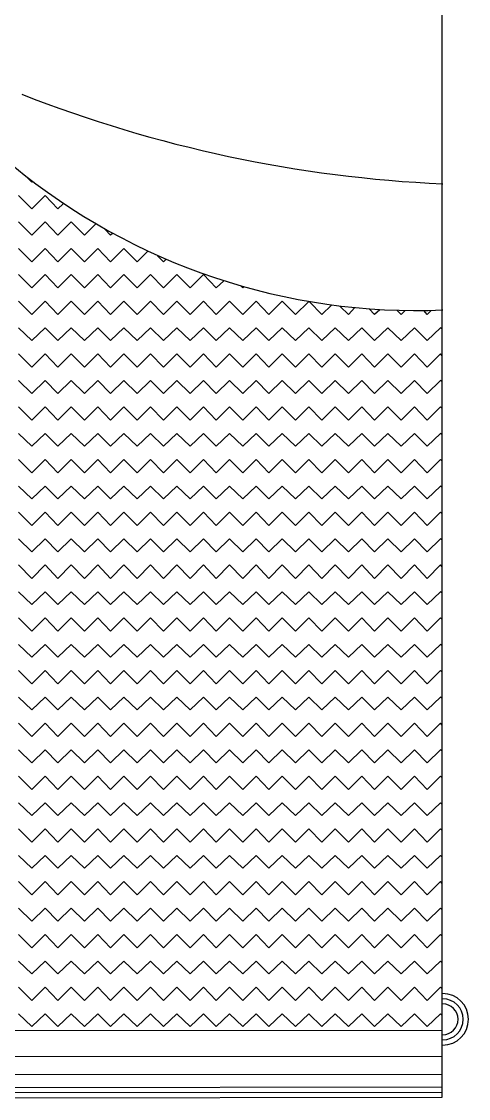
# Model space of a CAD drawing. Header units: millimetres. Extents: x 43 to 258, y 87 to 343.
# Drawn here: x 225.74 to 233.9, y 280.42 to 300.07 of the extents above; entities that cross this region are included whole.
import ezdxf

# ---------------------------------------------------------------- set-up
doc = ezdxf.new("R2010")
doc.units = ezdxf.units.MM
doc.header["$MEASUREMENT"] = 0
doc.layers.get('0').update_dxf_attribs({"linetype": 'CONTINUOUS'})

msp = doc.modelspace()

# ---------------------------------------------------------------- linework, layer by layer
at = {"color": 0, "linetype": 'Continuous', "lineweight": 25, "true_color": 0x000028}
msp.add_line((233.422, 297.116), (233.422, 304.631), dxfattribs=at)
at = {"color": 0, "linetype": 'Continuous', "lineweight": 25, "true_color": 0x000008}
for p, q in [((225.929, 297.138), (225.813, 297.254)), ((225.94, 297.148), (225.929, 297.138)), ((225.929, 296.651), (225.686, 296.894)), ((226.173, 296.894), (225.929, 296.651)), ((226.406, 296.651), (226.173, 296.894)), ((226.501, 296.746), (226.406, 296.651)), ((225.929, 296.175), (225.686, 296.418)), ((226.173, 296.418), (225.929, 296.175)), ((226.406, 296.175), (226.173, 296.418)), ((226.649, 296.418), (226.406, 296.175)), ((226.893, 296.175), (226.649, 296.418)), ((227.094, 296.376), (226.893, 296.175)), ((227.369, 296.175), (227.263, 296.28)), ((227.401, 296.206), (227.369, 296.175)), ((225.929, 295.688), (225.686, 295.931)), ((226.173, 295.931), (225.929, 295.688)), ((226.406, 295.688), (226.173, 295.931)), ((226.649, 295.931), (226.406, 295.688)), ((226.893, 295.688), (226.649, 295.931)), ((227.136, 295.931), (226.893, 295.688)), ((227.369, 295.688), (227.136, 295.931)), ((227.612, 295.931), (227.369, 295.688)), ((227.856, 295.688), (227.612, 295.931)), ((228.046, 295.878), (227.856, 295.688)), ((228.332, 295.688), (228.226, 295.794)), ((228.374, 295.73), (228.332, 295.688)), ((225.929, 295.211), (225.686, 295.455)), ((226.173, 295.455), (225.929, 295.211)), ((226.406, 295.211), (226.173, 295.455)), ((226.649, 295.455), (226.406, 295.211)), ((226.893, 295.211), (226.649, 295.455)), ((227.136, 295.455), (226.893, 295.211)), ((227.369, 295.211), (227.136, 295.455)), ((227.612, 295.455), (227.369, 295.211)), ((227.856, 295.211), (227.612, 295.455)), ((228.099, 295.455), (227.856, 295.211)), ((228.332, 295.211), (228.099, 295.455)), ((228.575, 295.455), (228.332, 295.211)), ((228.819, 295.211), (228.575, 295.455)), ((229.062, 295.455), (228.819, 295.211)), ((229.295, 295.211), (229.062, 295.455)), ((229.433, 295.338), (229.295, 295.211)), ((229.782, 295.211), (229.75, 295.243)), ((229.803, 295.233), (229.782, 295.211)), ((225.929, 294.725), (225.686, 294.968)), ((226.173, 294.968), (225.929, 294.725)), ((226.406, 294.725), (226.173, 294.968)), ((226.649, 294.968), (226.406, 294.725)), ((226.893, 294.725), (226.649, 294.968)), ((227.136, 294.968), (226.893, 294.725)), ((227.369, 294.725), (227.136, 294.968)), ((227.612, 294.968), (227.369, 294.725)), ((227.856, 294.725), (227.612, 294.968)), ((228.099, 294.968), (227.856, 294.725)), ((228.332, 294.725), (228.099, 294.968)), ((228.575, 294.968), (228.332, 294.725)), ((228.819, 294.725), (228.575, 294.968)), ((229.062, 294.968), (228.819, 294.725)), ((229.295, 294.725), (229.062, 294.968)), ((229.538, 294.968), (229.295, 294.725)), ((229.782, 294.725), (229.538, 294.968)), ((230.025, 294.968), (229.782, 294.725)), ((230.258, 294.725), (230.025, 294.968)), ((230.501, 294.968), (230.258, 294.725)), ((230.745, 294.725), (230.501, 294.968)), ((230.978, 294.957), (230.745, 294.725)), ((231.221, 294.725), (230.999, 294.957)), ((231.401, 294.894), (231.221, 294.725)), ((231.708, 294.725), (231.56, 294.873)), ((231.824, 294.852), (231.708, 294.725)), ((232.184, 294.725), (232.089, 294.83)), ((232.279, 294.809), (232.184, 294.725)), ((232.671, 294.725), (232.597, 294.799)), ((232.745, 294.799), (232.671, 294.725)), ((233.147, 294.725), (233.084, 294.799)), ((233.221, 294.799), (233.147, 294.725)), ((225.929, 294.248), (225.686, 294.481)), ((226.173, 294.481), (225.929, 294.248)), ((226.406, 294.248), (226.173, 294.481)), ((226.649, 294.481), (226.406, 294.248)), ((226.893, 294.248), (226.649, 294.481)), ((227.136, 294.481), (226.893, 294.248)), ((227.369, 294.248), (227.136, 294.481)), ((227.612, 294.481), (227.369, 294.248)), ((227.856, 294.248), (227.612, 294.481)), ((228.099, 294.481), (227.856, 294.248)), ((228.332, 294.248), (228.099, 294.481)), ((228.575, 294.481), (228.332, 294.248)), ((228.819, 294.248), (228.575, 294.481)), ((229.062, 294.481), (228.819, 294.248)), ((229.295, 294.248), (229.062, 294.481)), ((229.538, 294.481), (229.295, 294.248)), ((229.782, 294.248), (229.538, 294.481)), ((230.025, 294.481), (229.782, 294.248)), ((230.258, 294.248), (230.025, 294.481)), ((230.501, 294.481), (230.258, 294.248)), ((230.745, 294.248), (230.501, 294.481)), ((230.988, 294.481), (230.745, 294.248)), ((231.221, 294.248), (230.988, 294.481)), ((231.465, 294.481), (231.221, 294.248)), ((231.708, 294.248), (231.465, 294.481)), ((231.951, 294.481), (231.708, 294.248)), ((232.184, 294.248), (231.951, 294.481)), ((232.428, 294.481), (232.184, 294.248)), ((232.671, 294.248), (232.428, 294.481)), ((232.914, 294.481), (232.671, 294.248)), ((233.147, 294.248), (232.914, 294.481)), ((233.391, 294.481), (233.147, 294.248)), ((233.422, 294.46), (233.391, 294.481)), ((225.929, 293.762), (225.686, 294.005)), ((226.173, 294.005), (225.929, 293.762)), ((226.406, 293.762), (226.173, 294.005)), ((226.649, 294.005), (226.406, 293.762)), ((226.893, 293.762), (226.649, 294.005)), ((227.136, 294.005), (226.893, 293.762)), ((227.369, 293.762), (227.136, 294.005)), ((227.612, 294.005), (227.369, 293.762)), ((227.856, 293.762), (227.612, 294.005)), ((228.099, 294.005), (227.856, 293.762)), ((228.332, 293.762), (228.099, 294.005)), ((228.575, 294.005), (228.332, 293.762)), ((228.819, 293.762), (228.575, 294.005)), ((229.062, 294.005), (228.819, 293.762)), ((229.295, 293.762), (229.062, 294.005)), ((229.538, 294.005), (229.295, 293.762)), ((229.782, 293.762), (229.538, 294.005)), ((230.025, 294.005), (229.782, 293.762)), ((230.258, 293.762), (230.025, 294.005)), ((230.501, 294.005), (230.258, 293.762)), ((230.745, 293.762), (230.501, 294.005)), ((230.988, 294.005), (230.745, 293.762)), ((231.221, 293.762), (230.988, 294.005)), ((231.465, 294.005), (231.221, 293.762)), ((231.708, 293.762), (231.465, 294.005)), ((231.951, 294.005), (231.708, 293.762)), ((232.184, 293.762), (231.951, 294.005)), ((232.428, 294.005), (232.184, 293.762)), ((232.671, 293.762), (232.428, 294.005)), ((232.914, 294.005), (232.671, 293.762)), ((233.147, 293.762), (232.914, 294.005)), ((233.391, 294.005), (233.147, 293.762)), ((233.422, 293.973), (233.391, 294.005)), ((225.929, 293.285), (225.686, 293.518)), ((226.173, 293.518), (225.929, 293.285)), ((226.406, 293.285), (226.173, 293.518)), ((226.649, 293.518), (226.406, 293.285)), ((226.893, 293.285), (226.649, 293.518)), ((227.136, 293.518), (226.893, 293.285)), ((227.369, 293.285), (227.136, 293.518)), ((227.612, 293.518), (227.369, 293.285)), ((227.856, 293.285), (227.612, 293.518)), ((228.099, 293.518), (227.856, 293.285)), ((228.332, 293.285), (228.099, 293.518)), ((228.575, 293.518), (228.332, 293.285)), ((228.819, 293.285), (228.575, 293.518)), ((229.062, 293.518), (228.819, 293.285)), ((229.295, 293.285), (229.062, 293.518)), ((229.538, 293.518), (229.295, 293.285)), ((229.782, 293.285), (229.538, 293.518)), ((230.025, 293.518), (229.782, 293.285)), ((230.258, 293.285), (230.025, 293.518)), ((230.501, 293.518), (230.258, 293.285)), ((230.745, 293.285), (230.501, 293.518)), ((230.988, 293.518), (230.745, 293.285)), ((231.221, 293.285), (230.988, 293.518)), ((231.465, 293.518), (231.221, 293.285)), ((231.708, 293.285), (231.465, 293.518)), ((231.951, 293.518), (231.708, 293.285)), ((232.184, 293.285), (231.951, 293.518)), ((232.428, 293.518), (232.184, 293.285)), ((232.671, 293.285), (232.428, 293.518)), ((232.914, 293.518), (232.671, 293.285)), ((233.147, 293.285), (232.914, 293.518)), ((233.391, 293.518), (233.147, 293.285)), ((233.422, 293.497), (233.391, 293.518)), ((225.929, 292.798), (225.686, 293.042)), ((226.173, 293.042), (225.929, 292.798)), ((226.406, 292.798), (226.173, 293.042)), ((226.649, 293.042), (226.406, 292.798)), ((226.893, 292.798), (226.649, 293.042)), ((227.136, 293.042), (226.893, 292.798)), ((227.369, 292.798), (227.136, 293.042)), ((227.612, 293.042), (227.369, 292.798)), ((227.856, 292.798), (227.612, 293.042)), ((228.099, 293.042), (227.856, 292.798)), ((228.332, 292.798), (228.099, 293.042)), ((228.575, 293.042), (228.332, 292.798)), ((228.819, 292.798), (228.575, 293.042)), ((229.062, 293.042), (228.819, 292.798)), ((229.295, 292.798), (229.062, 293.042)), ((229.538, 293.042), (229.295, 292.798)), ((229.782, 292.798), (229.538, 293.042)), ((230.025, 293.042), (229.782, 292.798)), ((230.258, 292.798), (230.025, 293.042)), ((230.501, 293.042), (230.258, 292.798)), ((230.745, 292.798), (230.501, 293.042)), ((230.988, 293.042), (230.745, 292.798)), ((231.221, 292.798), (230.988, 293.042)), ((231.465, 293.042), (231.221, 292.798)), ((231.708, 292.798), (231.465, 293.042)), ((231.951, 293.042), (231.708, 292.798)), ((232.184, 292.798), (231.951, 293.042)), ((232.428, 293.042), (232.184, 292.798)), ((232.671, 292.798), (232.428, 293.042)), ((232.914, 293.042), (232.671, 292.798)), ((233.147, 292.798), (232.914, 293.042)), ((233.391, 293.042), (233.147, 292.798)), ((233.422, 293.01), (233.391, 293.042)), ((225.929, 292.322), (225.686, 292.555)), ((226.173, 292.555), (225.929, 292.322)), ((226.406, 292.322), (226.173, 292.555)), ((226.649, 292.555), (226.406, 292.322)), ((226.893, 292.322), (226.649, 292.555)), ((227.136, 292.555), (226.893, 292.322)), ((227.369, 292.322), (227.136, 292.555)), ((227.612, 292.555), (227.369, 292.322)), ((227.856, 292.322), (227.612, 292.555)), ((228.099, 292.555), (227.856, 292.322)), ((228.332, 292.322), (228.099, 292.555)), ((228.575, 292.555), (228.332, 292.322)), ((228.819, 292.322), (228.575, 292.555)), ((229.062, 292.555), (228.819, 292.322)), ((229.295, 292.322), (229.062, 292.555)), ((229.538, 292.555), (229.295, 292.322)), ((229.782, 292.322), (229.538, 292.555)), ((230.025, 292.555), (229.782, 292.322)), ((230.258, 292.322), (230.025, 292.555)), ((230.501, 292.555), (230.258, 292.322)), ((230.745, 292.322), (230.501, 292.555)), ((230.988, 292.555), (230.745, 292.322)), ((231.221, 292.322), (230.988, 292.555)), ((231.465, 292.555), (231.221, 292.322)), ((231.708, 292.322), (231.465, 292.555)), ((231.951, 292.555), (231.708, 292.322)), ((232.184, 292.322), (231.951, 292.555)), ((232.428, 292.555), (232.184, 292.322)), ((232.671, 292.322), (232.428, 292.555)), ((232.914, 292.555), (232.671, 292.322)), ((233.147, 292.322), (232.914, 292.555)), ((233.391, 292.555), (233.147, 292.322)), ((233.422, 292.534), (233.391, 292.555)), ((225.929, 291.835), (225.686, 292.079)), ((226.173, 292.079), (225.929, 291.835)), ((226.406, 291.835), (226.173, 292.079)), ((226.649, 292.079), (226.406, 291.835)), ((226.893, 291.835), (226.649, 292.079)), ((227.136, 292.079), (226.893, 291.835)), ((227.369, 291.835), (227.136, 292.079)), ((227.612, 292.079), (227.369, 291.835)), ((227.856, 291.835), (227.612, 292.079)), ((228.099, 292.079), (227.856, 291.835)), ((228.332, 291.835), (228.099, 292.079)), ((228.575, 292.079), (228.332, 291.835)), ((228.819, 291.835), (228.575, 292.079)), ((229.062, 292.079), (228.819, 291.835)), ((229.295, 291.835), (229.062, 292.079)), ((229.538, 292.079), (229.295, 291.835)), ((229.782, 291.835), (229.538, 292.079)), ((230.025, 292.079), (229.782, 291.835)), ((230.258, 291.835), (230.025, 292.079)), ((230.501, 292.079), (230.258, 291.835)), ((230.745, 291.835), (230.501, 292.079)), ((230.988, 292.079), (230.745, 291.835)), ((231.221, 291.835), (230.988, 292.079)), ((231.465, 292.079), (231.221, 291.835)), ((231.708, 291.835), (231.465, 292.079)), ((231.951, 292.079), (231.708, 291.835)), ((232.184, 291.835), (231.951, 292.079)), ((232.428, 292.079), (232.184, 291.835)), ((232.671, 291.835), (232.428, 292.079)), ((232.914, 292.079), (232.671, 291.835)), ((233.147, 291.835), (232.914, 292.079)), ((233.391, 292.079), (233.147, 291.835)), ((233.422, 292.047), (233.391, 292.079)), ((225.929, 291.359), (225.686, 291.592)), ((226.173, 291.592), (225.929, 291.359)), ((226.406, 291.359), (226.173, 291.592)), ((226.649, 291.592), (226.406, 291.359)), ((226.893, 291.359), (226.649, 291.592)), ((227.136, 291.592), (226.893, 291.359)), ((227.369, 291.359), (227.136, 291.592)), ((227.612, 291.592), (227.369, 291.359)), ((227.856, 291.359), (227.612, 291.592)), ((228.099, 291.592), (227.856, 291.359)), ((228.332, 291.359), (228.099, 291.592)), ((228.575, 291.592), (228.332, 291.359)), ((228.819, 291.359), (228.575, 291.592)), ((229.062, 291.592), (228.819, 291.359)), ((229.295, 291.359), (229.062, 291.592)), ((229.538, 291.592), (229.295, 291.359)), ((229.782, 291.359), (229.538, 291.592)), ((230.025, 291.592), (229.782, 291.359)), ((230.258, 291.359), (230.025, 291.592)), ((230.501, 291.592), (230.258, 291.359)), ((230.745, 291.359), (230.501, 291.592)), ((230.988, 291.592), (230.745, 291.359)), ((231.221, 291.359), (230.988, 291.592)), ((231.465, 291.592), (231.221, 291.359)), ((231.708, 291.359), (231.465, 291.592)), ((231.951, 291.592), (231.708, 291.359)), ((232.184, 291.359), (231.951, 291.592)), ((232.428, 291.592), (232.184, 291.359)), ((232.671, 291.359), (232.428, 291.592)), ((232.914, 291.592), (232.671, 291.359)), ((233.147, 291.359), (232.914, 291.592)), ((233.391, 291.592), (233.147, 291.359)), ((233.422, 291.571), (233.391, 291.592)), ((225.929, 290.872), (225.686, 291.116)), ((226.173, 291.116), (225.929, 290.872)), ((226.406, 290.872), (226.173, 291.116)), ((226.649, 291.116), (226.406, 290.872)), ((226.893, 290.872), (226.649, 291.116)), ((227.136, 291.116), (226.893, 290.872)), ((227.369, 290.872), (227.136, 291.116)), ((227.612, 291.116), (227.369, 290.872)), ((227.856, 290.872), (227.612, 291.116)), ((228.099, 291.116), (227.856, 290.872)), ((228.332, 290.872), (228.099, 291.116)), ((228.575, 291.116), (228.332, 290.872)), ((228.819, 290.872), (228.575, 291.116)), ((229.062, 291.116), (228.819, 290.872)), ((229.295, 290.872), (229.062, 291.116)), ((229.538, 291.116), (229.295, 290.872)), ((229.782, 290.872), (229.538, 291.116)), ((230.025, 291.116), (229.782, 290.872)), ((230.258, 290.872), (230.025, 291.116)), ((230.501, 291.116), (230.258, 290.872)), ((230.745, 290.872), (230.501, 291.116)), ((230.988, 291.116), (230.745, 290.872)), ((231.221, 290.872), (230.988, 291.116)), ((231.465, 291.116), (231.221, 290.872)), ((231.708, 290.872), (231.465, 291.116)), ((231.951, 291.116), (231.708, 290.872)), ((232.184, 290.872), (231.951, 291.116)), ((232.428, 291.116), (232.184, 290.872)), ((232.671, 290.872), (232.428, 291.116)), ((232.914, 291.116), (232.671, 290.872)), ((233.147, 290.872), (232.914, 291.116)), ((233.391, 291.116), (233.147, 290.872)), ((233.422, 291.084), (233.391, 291.116)), ((225.929, 290.396), (225.686, 290.629)), ((226.173, 290.629), (225.929, 290.396)), ((226.406, 290.396), (226.173, 290.629)), ((226.649, 290.629), (226.406, 290.396)), ((226.893, 290.396), (226.649, 290.629)), ((227.136, 290.629), (226.893, 290.396)), ((227.369, 290.396), (227.136, 290.629)), ((227.612, 290.629), (227.369, 290.396)), ((227.856, 290.396), (227.612, 290.629)), ((228.099, 290.629), (227.856, 290.396)), ((228.332, 290.396), (228.099, 290.629)), ((228.575, 290.629), (228.332, 290.396)), ((228.819, 290.396), (228.575, 290.629)), ((229.062, 290.629), (228.819, 290.396)), ((229.295, 290.396), (229.062, 290.629)), ((229.538, 290.629), (229.295, 290.396)), ((229.782, 290.396), (229.538, 290.629)), ((230.025, 290.629), (229.782, 290.396)), ((230.258, 290.396), (230.025, 290.629)), ((230.501, 290.629), (230.258, 290.396)), ((230.745, 290.396), (230.501, 290.629)), ((230.988, 290.629), (230.745, 290.396)), ((231.221, 290.396), (230.988, 290.629)), ((231.465, 290.629), (231.221, 290.396)), ((231.708, 290.396), (231.465, 290.629)), ((231.951, 290.629), (231.708, 290.396)), ((232.184, 290.396), (231.951, 290.629)), ((232.428, 290.629), (232.184, 290.396)), ((232.671, 290.396), (232.428, 290.629)), ((232.914, 290.629), (232.671, 290.396)), ((233.147, 290.396), (232.914, 290.629)), ((233.391, 290.629), (233.147, 290.396)), ((233.422, 290.608), (233.391, 290.629)), ((225.929, 289.909), (225.686, 290.153)), ((226.173, 290.153), (225.929, 289.909)), ((226.406, 289.909), (226.173, 290.153)), ((226.649, 290.153), (226.406, 289.909)), ((226.893, 289.909), (226.649, 290.153)), ((227.136, 290.153), (226.893, 289.909)), ((227.369, 289.909), (227.136, 290.153)), ((227.612, 290.153), (227.369, 289.909)), ((227.856, 289.909), (227.612, 290.153)), ((228.099, 290.153), (227.856, 289.909)), ((228.332, 289.909), (228.099, 290.153)), ((228.575, 290.153), (228.332, 289.909)), ((228.819, 289.909), (228.575, 290.153)), ((229.062, 290.153), (228.819, 289.909)), ((229.295, 289.909), (229.062, 290.153)), ((229.538, 290.153), (229.295, 289.909)), ((229.782, 289.909), (229.538, 290.153)), ((230.025, 290.153), (229.782, 289.909)), ((230.258, 289.909), (230.025, 290.153)), ((230.501, 290.153), (230.258, 289.909)), ((230.745, 289.909), (230.501, 290.153)), ((230.988, 290.153), (230.745, 289.909)), ((231.221, 289.909), (230.988, 290.153)), ((231.465, 290.153), (231.221, 289.909)), ((231.708, 289.909), (231.465, 290.153)), ((231.951, 290.153), (231.708, 289.909)), ((232.184, 289.909), (231.951, 290.153)), ((232.428, 290.153), (232.184, 289.909)), ((232.671, 289.909), (232.428, 290.153)), ((232.914, 290.153), (232.671, 289.909)), ((233.147, 289.909), (232.914, 290.153)), ((233.391, 290.153), (233.147, 289.909)), ((233.422, 290.121), (233.391, 290.153)), ((225.929, 289.433), (225.686, 289.666)), ((226.173, 289.666), (225.929, 289.433)), ((226.406, 289.433), (226.173, 289.666)), ((226.649, 289.666), (226.406, 289.433)), ((226.893, 289.433), (226.649, 289.666)), ((227.136, 289.666), (226.893, 289.433)), ((227.369, 289.433), (227.136, 289.666)), ((227.612, 289.666), (227.369, 289.433)), ((227.856, 289.433), (227.612, 289.666)), ((228.099, 289.666), (227.856, 289.433)), ((228.332, 289.433), (228.099, 289.666)), ((228.575, 289.666), (228.332, 289.433)), ((228.819, 289.433), (228.575, 289.666)), ((229.062, 289.666), (228.819, 289.433)), ((229.295, 289.433), (229.062, 289.666)), ((229.538, 289.666), (229.295, 289.433)), ((229.782, 289.433), (229.538, 289.666)), ((230.025, 289.666), (229.782, 289.433)), ((230.258, 289.433), (230.025, 289.666)), ((230.501, 289.666), (230.258, 289.433)), ((230.745, 289.433), (230.501, 289.666)), ((230.988, 289.666), (230.745, 289.433)), ((231.221, 289.433), (230.988, 289.666)), ((231.465, 289.666), (231.221, 289.433)), ((231.708, 289.433), (231.465, 289.666)), ((231.951, 289.666), (231.708, 289.433)), ((232.184, 289.433), (231.951, 289.666)), ((232.428, 289.666), (232.184, 289.433)), ((232.671, 289.433), (232.428, 289.666)), ((232.914, 289.666), (232.671, 289.433)), ((233.147, 289.433), (232.914, 289.666)), ((233.391, 289.666), (233.147, 289.433)), ((233.422, 289.645), (233.391, 289.666)), ((225.929, 288.946), (225.686, 289.19)), ((226.173, 289.19), (225.929, 288.946)), ((226.406, 288.946), (226.173, 289.19)), ((226.649, 289.19), (226.406, 288.946)), ((226.893, 288.946), (226.649, 289.19)), ((227.136, 289.19), (226.893, 288.946)), ((227.369, 288.946), (227.136, 289.19)), ((227.612, 289.19), (227.369, 288.946)), ((227.856, 288.946), (227.612, 289.19)), ((228.099, 289.19), (227.856, 288.946)), ((228.332, 288.946), (228.099, 289.19)), ((228.575, 289.19), (228.332, 288.946)), ((228.819, 288.946), (228.575, 289.19)), ((229.062, 289.19), (228.819, 288.946)), ((229.295, 288.946), (229.062, 289.19)), ((229.538, 289.19), (229.295, 288.946)), ((229.782, 288.946), (229.538, 289.19)), ((230.025, 289.19), (229.782, 288.946)), ((230.258, 288.946), (230.025, 289.19)), ((230.501, 289.19), (230.258, 288.946)), ((230.745, 288.946), (230.501, 289.19)), ((230.988, 289.19), (230.745, 288.946)), ((231.221, 288.946), (230.988, 289.19)), ((231.465, 289.19), (231.221, 288.946)), ((231.708, 288.946), (231.465, 289.19)), ((231.951, 289.19), (231.708, 288.946)), ((232.184, 288.946), (231.951, 289.19)), ((232.428, 289.19), (232.184, 288.946)), ((232.671, 288.946), (232.428, 289.19)), ((232.914, 289.19), (232.671, 288.946)), ((233.147, 288.946), (232.914, 289.19)), ((233.391, 289.19), (233.147, 288.946)), ((233.422, 289.158), (233.391, 289.19)), ((225.929, 288.47), (225.686, 288.703)), ((226.173, 288.703), (225.929, 288.47)), ((226.406, 288.47), (226.173, 288.703)), ((226.649, 288.703), (226.406, 288.47)), ((226.893, 288.47), (226.649, 288.703)), ((227.136, 288.703), (226.893, 288.47)), ((227.369, 288.47), (227.136, 288.703)), ((227.612, 288.703), (227.369, 288.47)), ((227.856, 288.47), (227.612, 288.703)), ((228.099, 288.703), (227.856, 288.47)), ((228.332, 288.47), (228.099, 288.703)), ((228.575, 288.703), (228.332, 288.47)), ((228.819, 288.47), (228.575, 288.703)), ((229.062, 288.703), (228.819, 288.47)), ((229.295, 288.47), (229.062, 288.703)), ((229.538, 288.703), (229.295, 288.47)), ((229.782, 288.47), (229.538, 288.703)), ((230.025, 288.703), (229.782, 288.47)), ((230.258, 288.47), (230.025, 288.703)), ((230.501, 288.703), (230.258, 288.47)), ((230.745, 288.47), (230.501, 288.703)), ((230.988, 288.703), (230.745, 288.47)), ((231.221, 288.47), (230.988, 288.703)), ((231.465, 288.703), (231.221, 288.47)), ((231.708, 288.47), (231.465, 288.703)), ((231.951, 288.703), (231.708, 288.47)), ((232.184, 288.47), (231.951, 288.703)), ((232.428, 288.703), (232.184, 288.47)), ((232.671, 288.47), (232.428, 288.703)), ((232.914, 288.703), (232.671, 288.47)), ((233.147, 288.47), (232.914, 288.703)), ((233.391, 288.703), (233.147, 288.47)), ((233.422, 288.682), (233.391, 288.703)), ((225.929, 287.983), (225.686, 288.226)), ((226.173, 288.226), (225.929, 287.983)), ((226.406, 287.983), (226.173, 288.226)), ((226.649, 288.226), (226.406, 287.983)), ((226.893, 287.983), (226.649, 288.226)), ((227.136, 288.226), (226.893, 287.983)), ((227.369, 287.983), (227.136, 288.226)), ((227.612, 288.226), (227.369, 287.983)), ((227.856, 287.983), (227.612, 288.226)), ((228.099, 288.226), (227.856, 287.983)), ((228.332, 287.983), (228.099, 288.226)), ((228.575, 288.226), (228.332, 287.983)), ((228.819, 287.983), (228.575, 288.226)), ((229.062, 288.226), (228.819, 287.983)), ((229.295, 287.983), (229.062, 288.226)), ((229.538, 288.226), (229.295, 287.983)), ((229.782, 287.983), (229.538, 288.226)), ((230.025, 288.226), (229.782, 287.983)), ((230.258, 287.983), (230.025, 288.226)), ((230.501, 288.226), (230.258, 287.983)), ((230.745, 287.983), (230.501, 288.226)), ((230.988, 288.226), (230.745, 287.983)), ((231.221, 287.983), (230.988, 288.226)), ((231.465, 288.226), (231.221, 287.983)), ((231.708, 287.983), (231.465, 288.226)), ((231.951, 288.226), (231.708, 287.983)), ((232.184, 287.983), (231.951, 288.226)), ((232.428, 288.226), (232.184, 287.983)), ((232.671, 287.983), (232.428, 288.226)), ((232.914, 288.226), (232.671, 287.983)), ((233.147, 287.983), (232.914, 288.226)), ((233.391, 288.226), (233.147, 287.983)), ((233.422, 288.195), (233.391, 288.226)), ((225.929, 287.507), (225.686, 287.74)), ((226.173, 287.74), (225.929, 287.507)), ((226.406, 287.507), (226.173, 287.74)), ((226.649, 287.74), (226.406, 287.507)), ((226.893, 287.507), (226.649, 287.74)), ((227.136, 287.74), (226.893, 287.507)), ((227.369, 287.507), (227.136, 287.74)), ((227.612, 287.74), (227.369, 287.507)), ((227.856, 287.507), (227.612, 287.74)), ((228.099, 287.74), (227.856, 287.507)), ((228.332, 287.507), (228.099, 287.74)), ((228.575, 287.74), (228.332, 287.507)), ((228.819, 287.507), (228.575, 287.74)), ((229.062, 287.74), (228.819, 287.507)), ((229.295, 287.507), (229.062, 287.74)), ((229.538, 287.74), (229.295, 287.507)), ((229.782, 287.507), (229.538, 287.74)), ((230.025, 287.74), (229.782, 287.507)), ((230.258, 287.507), (230.025, 287.74)), ((230.501, 287.74), (230.258, 287.507)), ((230.745, 287.507), (230.501, 287.74)), ((230.988, 287.74), (230.745, 287.507)), ((231.221, 287.507), (230.988, 287.74)), ((231.465, 287.74), (231.221, 287.507)), ((231.708, 287.507), (231.465, 287.74)), ((231.951, 287.74), (231.708, 287.507)), ((232.184, 287.507), (231.951, 287.74)), ((232.428, 287.74), (232.184, 287.507)), ((232.671, 287.507), (232.428, 287.74)), ((232.914, 287.74), (232.671, 287.507)), ((233.147, 287.507), (232.914, 287.74)), ((233.391, 287.74), (233.147, 287.507)), ((233.422, 287.718), (233.391, 287.74)), ((225.929, 287.02), (225.686, 287.263)), ((226.173, 287.263), (225.929, 287.02)), ((226.406, 287.02), (226.173, 287.263)), ((226.649, 287.263), (226.406, 287.02)), ((226.893, 287.02), (226.649, 287.263)), ((227.136, 287.263), (226.893, 287.02)), ((227.369, 287.02), (227.136, 287.263)), ((227.612, 287.263), (227.369, 287.02)), ((227.856, 287.02), (227.612, 287.263)), ((228.099, 287.263), (227.856, 287.02)), ((228.332, 287.02), (228.099, 287.263)), ((228.575, 287.263), (228.332, 287.02)), ((228.819, 287.02), (228.575, 287.263)), ((229.062, 287.263), (228.819, 287.02)), ((229.295, 287.02), (229.062, 287.263)), ((229.538, 287.263), (229.295, 287.02)), ((229.782, 287.02), (229.538, 287.263)), ((230.025, 287.263), (229.782, 287.02)), ((230.258, 287.02), (230.025, 287.263)), ((230.501, 287.263), (230.258, 287.02)), ((230.745, 287.02), (230.501, 287.263)), ((230.988, 287.263), (230.745, 287.02)), ((231.221, 287.02), (230.988, 287.263)), ((231.465, 287.263), (231.221, 287.02)), ((231.708, 287.02), (231.465, 287.263)), ((231.951, 287.263), (231.708, 287.02)), ((232.184, 287.02), (231.951, 287.263)), ((232.428, 287.263), (232.184, 287.02)), ((232.671, 287.02), (232.428, 287.263)), ((232.914, 287.263), (232.671, 287.02)), ((233.147, 287.02), (232.914, 287.263)), ((233.391, 287.263), (233.147, 287.02)), ((233.422, 287.232), (233.391, 287.263)), ((225.929, 286.544), (225.686, 286.777)), ((226.173, 286.777), (225.929, 286.544)), ((226.406, 286.544), (226.173, 286.777)), ((226.649, 286.777), (226.406, 286.544)), ((226.893, 286.544), (226.649, 286.777)), ((227.136, 286.777), (226.893, 286.544)), ((227.369, 286.544), (227.136, 286.777)), ((227.612, 286.777), (227.369, 286.544)), ((227.856, 286.544), (227.612, 286.777)), ((228.099, 286.777), (227.856, 286.544)), ((228.332, 286.544), (228.099, 286.777)), ((228.575, 286.777), (228.332, 286.544)), ((228.819, 286.544), (228.575, 286.777)), ((229.062, 286.777), (228.819, 286.544)), ((229.295, 286.544), (229.062, 286.777)), ((229.538, 286.777), (229.295, 286.544)), ((229.782, 286.544), (229.538, 286.777)), ((230.025, 286.777), (229.782, 286.544)), ((230.258, 286.544), (230.025, 286.777)), ((230.501, 286.777), (230.258, 286.544)), ((230.745, 286.544), (230.501, 286.777)), ((230.988, 286.777), (230.745, 286.544)), ((231.221, 286.544), (230.988, 286.777)), ((231.465, 286.777), (231.221, 286.544)), ((231.708, 286.544), (231.465, 286.777)), ((231.951, 286.777), (231.708, 286.544)), ((232.184, 286.544), (231.951, 286.777)), ((232.428, 286.777), (232.184, 286.544)), ((232.671, 286.544), (232.428, 286.777)), ((232.914, 286.777), (232.671, 286.544)), ((233.147, 286.544), (232.914, 286.777)), ((233.391, 286.777), (233.147, 286.544)), ((233.422, 286.755), (233.391, 286.777)), ((225.929, 286.057), (225.686, 286.3)), ((226.173, 286.3), (225.929, 286.057)), ((226.406, 286.057), (226.173, 286.3)), ((226.649, 286.3), (226.406, 286.057)), ((226.893, 286.057), (226.649, 286.3)), ((227.136, 286.3), (226.893, 286.057)), ((227.369, 286.057), (227.136, 286.3)), ((227.612, 286.3), (227.369, 286.057)), ((227.856, 286.057), (227.612, 286.3)), ((228.099, 286.3), (227.856, 286.057)), ((228.332, 286.057), (228.099, 286.3)), ((228.575, 286.3), (228.332, 286.057)), ((228.819, 286.057), (228.575, 286.3)), ((229.062, 286.3), (228.819, 286.057)), ((229.295, 286.057), (229.062, 286.3)), ((229.538, 286.3), (229.295, 286.057)), ((229.782, 286.057), (229.538, 286.3)), ((230.025, 286.3), (229.782, 286.057)), ((230.258, 286.057), (230.025, 286.3)), ((230.501, 286.3), (230.258, 286.057)), ((230.745, 286.057), (230.501, 286.3)), ((230.988, 286.3), (230.745, 286.057)), ((231.221, 286.057), (230.988, 286.3)), ((231.465, 286.3), (231.221, 286.057)), ((231.708, 286.057), (231.465, 286.3)), ((231.951, 286.3), (231.708, 286.057)), ((232.184, 286.057), (231.951, 286.3)), ((232.428, 286.3), (232.184, 286.057)), ((232.671, 286.057), (232.428, 286.3)), ((232.914, 286.3), (232.671, 286.057)), ((233.147, 286.057), (232.914, 286.3)), ((233.391, 286.3), (233.147, 286.057)), ((233.422, 286.269), (233.391, 286.3)), ((225.929, 285.581), (225.686, 285.813)), ((226.173, 285.813), (225.929, 285.581)), ((226.406, 285.581), (226.173, 285.813)), ((226.649, 285.813), (226.406, 285.581)), ((226.893, 285.581), (226.649, 285.813)), ((227.136, 285.813), (226.893, 285.581)), ((227.369, 285.581), (227.136, 285.813)), ((227.612, 285.813), (227.369, 285.581)), ((227.856, 285.581), (227.612, 285.813)), ((228.099, 285.813), (227.856, 285.581)), ((228.332, 285.581), (228.099, 285.813)), ((228.575, 285.813), (228.332, 285.581)), ((228.819, 285.581), (228.575, 285.813)), ((229.062, 285.813), (228.819, 285.581)), ((229.295, 285.581), (229.062, 285.813)), ((229.538, 285.813), (229.295, 285.581)), ((229.782, 285.581), (229.538, 285.813)), ((230.025, 285.813), (229.782, 285.581)), ((230.258, 285.581), (230.025, 285.813)), ((230.501, 285.813), (230.258, 285.581)), ((230.745, 285.581), (230.501, 285.813)), ((230.988, 285.813), (230.745, 285.581)), ((231.221, 285.581), (230.988, 285.813)), ((231.465, 285.813), (231.221, 285.581)), ((231.708, 285.581), (231.465, 285.813)), ((231.951, 285.813), (231.708, 285.581)), ((232.184, 285.581), (231.951, 285.813)), ((232.428, 285.813), (232.184, 285.581)), ((232.671, 285.581), (232.428, 285.813)), ((232.914, 285.813), (232.671, 285.581)), ((233.147, 285.581), (232.914, 285.813)), ((233.391, 285.813), (233.147, 285.581)), ((233.422, 285.782), (233.391, 285.813)), ((225.929, 285.094), (225.686, 285.337)), ((226.173, 285.337), (225.929, 285.094)), ((226.406, 285.094), (226.173, 285.337)), ((226.649, 285.337), (226.406, 285.094)), ((226.893, 285.094), (226.649, 285.337)), ((227.136, 285.337), (226.893, 285.094)), ((227.369, 285.094), (227.136, 285.337)), ((227.612, 285.337), (227.369, 285.094)), ((227.856, 285.094), (227.612, 285.337)), ((228.099, 285.337), (227.856, 285.094)), ((228.332, 285.094), (228.099, 285.337)), ((228.575, 285.337), (228.332, 285.094)), ((228.819, 285.094), (228.575, 285.337)), ((229.062, 285.337), (228.819, 285.094)), ((229.295, 285.094), (229.062, 285.337)), ((229.538, 285.337), (229.295, 285.094)), ((229.782, 285.094), (229.538, 285.337)), ((230.025, 285.337), (229.782, 285.094)), ((230.258, 285.094), (230.025, 285.337)), ((230.501, 285.337), (230.258, 285.094)), ((230.745, 285.094), (230.501, 285.337)), ((230.988, 285.337), (230.745, 285.094)), ((231.221, 285.094), (230.988, 285.337)), ((231.465, 285.337), (231.221, 285.094)), ((231.708, 285.094), (231.465, 285.337)), ((231.951, 285.337), (231.708, 285.094)), ((232.184, 285.094), (231.951, 285.337)), ((232.428, 285.337), (232.184, 285.094)), ((232.671, 285.094), (232.428, 285.337)), ((232.914, 285.337), (232.671, 285.094)), ((233.147, 285.094), (232.914, 285.337)), ((233.391, 285.337), (233.147, 285.094)), ((233.422, 285.305), (233.391, 285.337)), ((225.929, 284.618), (225.686, 284.85)), ((226.173, 284.85), (225.929, 284.618)), ((226.406, 284.618), (226.173, 284.85)), ((226.649, 284.85), (226.406, 284.618)), ((226.893, 284.618), (226.649, 284.85)), ((227.136, 284.85), (226.893, 284.618)), ((227.369, 284.618), (227.136, 284.85)), ((227.612, 284.85), (227.369, 284.618)), ((227.856, 284.618), (227.612, 284.85)), ((228.099, 284.85), (227.856, 284.618)), ((228.332, 284.618), (228.099, 284.85)), ((228.575, 284.85), (228.332, 284.618)), ((228.819, 284.618), (228.575, 284.85)), ((229.062, 284.85), (228.819, 284.618)), ((229.295, 284.618), (229.062, 284.85)), ((229.538, 284.85), (229.295, 284.618)), ((229.782, 284.618), (229.538, 284.85)), ((230.025, 284.85), (229.782, 284.618)), ((230.258, 284.618), (230.025, 284.85)), ((230.501, 284.85), (230.258, 284.618)), ((230.745, 284.618), (230.501, 284.85)), ((230.988, 284.85), (230.745, 284.618)), ((231.221, 284.618), (230.988, 284.85)), ((231.465, 284.85), (231.221, 284.618)), ((231.708, 284.618), (231.465, 284.85)), ((231.951, 284.85), (231.708, 284.618)), ((232.184, 284.618), (231.951, 284.85)), ((232.428, 284.85), (232.184, 284.618)), ((232.671, 284.618), (232.428, 284.85)), ((232.914, 284.85), (232.671, 284.618)), ((233.147, 284.618), (232.914, 284.85)), ((233.391, 284.85), (233.147, 284.618)), ((233.422, 284.819), (233.391, 284.85)), ((225.929, 284.131), (225.686, 284.374)), ((226.173, 284.374), (225.929, 284.131)), ((226.406, 284.131), (226.173, 284.374)), ((226.649, 284.374), (226.406, 284.131)), ((226.893, 284.131), (226.649, 284.374)), ((227.136, 284.374), (226.893, 284.131)), ((227.369, 284.131), (227.136, 284.374)), ((227.612, 284.374), (227.369, 284.131)), ((227.856, 284.131), (227.612, 284.374)), ((228.099, 284.374), (227.856, 284.131)), ((228.332, 284.131), (228.099, 284.374)), ((228.575, 284.374), (228.332, 284.131)), ((228.819, 284.131), (228.575, 284.374)), ((229.062, 284.374), (228.819, 284.131)), ((229.295, 284.131), (229.062, 284.374)), ((229.538, 284.374), (229.295, 284.131)), ((229.782, 284.131), (229.538, 284.374)), ((230.025, 284.374), (229.782, 284.131)), ((230.258, 284.131), (230.025, 284.374)), ((230.501, 284.374), (230.258, 284.131)), ((230.745, 284.131), (230.501, 284.374)), ((230.988, 284.374), (230.745, 284.131)), ((231.221, 284.131), (230.988, 284.374)), ((231.465, 284.374), (231.221, 284.131)), ((231.708, 284.131), (231.465, 284.374)), ((231.951, 284.374), (231.708, 284.131)), ((232.184, 284.131), (231.951, 284.374)), ((232.428, 284.374), (232.184, 284.131)), ((232.671, 284.131), (232.428, 284.374)), ((232.914, 284.374), (232.671, 284.131)), ((233.147, 284.131), (232.914, 284.374)), ((233.391, 284.374), (233.147, 284.131)), ((233.422, 284.342), (233.391, 284.374)), ((225.929, 283.654), (225.686, 283.887)), ((226.173, 283.887), (225.929, 283.654)), ((226.406, 283.654), (226.173, 283.887)), ((226.649, 283.887), (226.406, 283.654)), ((226.893, 283.654), (226.649, 283.887)), ((227.136, 283.887), (226.893, 283.654)), ((227.369, 283.654), (227.136, 283.887)), ((227.612, 283.887), (227.369, 283.654)), ((227.856, 283.654), (227.612, 283.887)), ((228.099, 283.887), (227.856, 283.654)), ((228.332, 283.654), (228.099, 283.887)), ((228.575, 283.887), (228.332, 283.654)), ((228.819, 283.654), (228.575, 283.887)), ((229.062, 283.887), (228.819, 283.654)), ((229.295, 283.654), (229.062, 283.887)), ((229.538, 283.887), (229.295, 283.654)), ((229.782, 283.654), (229.538, 283.887)), ((230.025, 283.887), (229.782, 283.654)), ((230.258, 283.654), (230.025, 283.887)), ((230.501, 283.887), (230.258, 283.654)), ((230.745, 283.654), (230.501, 283.887)), ((230.988, 283.887), (230.745, 283.654)), ((231.221, 283.654), (230.988, 283.887)), ((231.465, 283.887), (231.221, 283.654)), ((231.708, 283.654), (231.465, 283.887)), ((231.951, 283.887), (231.708, 283.654)), ((232.184, 283.654), (231.951, 283.887)), ((232.428, 283.887), (232.184, 283.654)), ((232.671, 283.654), (232.428, 283.887)), ((232.914, 283.887), (232.671, 283.654)), ((233.147, 283.654), (232.914, 283.887)), ((233.391, 283.887), (233.147, 283.654)), ((233.422, 283.856), (233.391, 283.887)), ((225.929, 283.168), (225.686, 283.411)), ((226.173, 283.411), (225.929, 283.168)), ((226.406, 283.168), (226.173, 283.411)), ((226.649, 283.411), (226.406, 283.168)), ((226.893, 283.168), (226.649, 283.411)), ((227.136, 283.411), (226.893, 283.168)), ((227.369, 283.168), (227.136, 283.411)), ((227.612, 283.411), (227.369, 283.168)), ((227.856, 283.168), (227.612, 283.411)), ((228.099, 283.411), (227.856, 283.168)), ((228.332, 283.168), (228.099, 283.411)), ((228.575, 283.411), (228.332, 283.168)), ((228.819, 283.168), (228.575, 283.411)), ((229.062, 283.411), (228.819, 283.168)), ((229.295, 283.168), (229.062, 283.411)), ((229.538, 283.411), (229.295, 283.168)), ((229.782, 283.168), (229.538, 283.411)), ((230.025, 283.411), (229.782, 283.168)), ((230.258, 283.168), (230.025, 283.411)), ((230.501, 283.411), (230.258, 283.168)), ((230.745, 283.168), (230.501, 283.411)), ((230.988, 283.411), (230.745, 283.168)), ((231.221, 283.168), (230.988, 283.411)), ((231.465, 283.411), (231.221, 283.168)), ((231.708, 283.168), (231.465, 283.411)), ((231.951, 283.411), (231.708, 283.168)), ((232.184, 283.168), (231.951, 283.411)), ((232.428, 283.411), (232.184, 283.168)), ((232.671, 283.168), (232.428, 283.411)), ((232.914, 283.411), (232.671, 283.168)), ((233.147, 283.168), (232.914, 283.411)), ((233.391, 283.411), (233.147, 283.168)), ((233.422, 283.379), (233.391, 283.411)), ((225.929, 282.691), (225.686, 282.924)), ((226.173, 282.924), (225.929, 282.691)), ((226.406, 282.691), (226.173, 282.924)), ((226.649, 282.924), (226.406, 282.691)), ((226.893, 282.691), (226.649, 282.924)), ((227.136, 282.924), (226.893, 282.691)), ((227.369, 282.691), (227.136, 282.924)), ((227.612, 282.924), (227.369, 282.691)), ((227.856, 282.691), (227.612, 282.924)), ((228.099, 282.924), (227.856, 282.691)), ((228.332, 282.691), (228.099, 282.924)), ((228.575, 282.924), (228.332, 282.691)), ((228.819, 282.691), (228.575, 282.924)), ((229.062, 282.924), (228.819, 282.691)), ((229.295, 282.691), (229.062, 282.924)), ((229.538, 282.924), (229.295, 282.691)), ((229.782, 282.691), (229.538, 282.924)), ((230.025, 282.924), (229.782, 282.691)), ((230.258, 282.691), (230.025, 282.924)), ((230.501, 282.924), (230.258, 282.691)), ((230.745, 282.691), (230.501, 282.924)), ((230.988, 282.924), (230.745, 282.691)), ((231.221, 282.691), (230.988, 282.924)), ((231.465, 282.924), (231.221, 282.691)), ((231.708, 282.691), (231.465, 282.924)), ((231.951, 282.924), (231.708, 282.691)), ((232.184, 282.691), (231.951, 282.924)), ((232.428, 282.924), (232.184, 282.691)), ((232.671, 282.691), (232.428, 282.924)), ((232.914, 282.924), (232.671, 282.691)), ((233.147, 282.691), (232.914, 282.924)), ((233.391, 282.924), (233.147, 282.691)), ((233.422, 282.892), (233.391, 282.924)), ((225.929, 282.205), (225.686, 282.448)), ((226.173, 282.448), (225.929, 282.205)), ((226.406, 282.205), (226.173, 282.448)), ((226.649, 282.448), (226.406, 282.205)), ((226.893, 282.205), (226.649, 282.448)), ((227.136, 282.448), (226.893, 282.205)), ((227.369, 282.205), (227.136, 282.448)), ((227.612, 282.448), (227.369, 282.205)), ((227.856, 282.205), (227.612, 282.448)), ((228.099, 282.448), (227.856, 282.205)), ((228.332, 282.205), (228.099, 282.448)), ((228.575, 282.448), (228.332, 282.205)), ((228.819, 282.205), (228.575, 282.448)), ((229.062, 282.448), (228.819, 282.205)), ((229.295, 282.205), (229.062, 282.448)), ((229.538, 282.448), (229.295, 282.205)), ((229.782, 282.205), (229.538, 282.448)), ((230.025, 282.448), (229.782, 282.205)), ((230.258, 282.205), (230.025, 282.448)), ((230.501, 282.448), (230.258, 282.205)), ((230.745, 282.205), (230.501, 282.448)), ((230.988, 282.448), (230.745, 282.205)), ((231.221, 282.205), (230.988, 282.448)), ((231.465, 282.448), (231.221, 282.205)), ((231.708, 282.205), (231.465, 282.448)), ((231.951, 282.448), (231.708, 282.205)), ((232.184, 282.205), (231.951, 282.448)), ((232.428, 282.448), (232.184, 282.205)), ((232.671, 282.205), (232.428, 282.448)), ((232.914, 282.448), (232.671, 282.205)), ((233.147, 282.205), (232.914, 282.448)), ((233.391, 282.448), (233.147, 282.205)), ((233.422, 282.416), (233.391, 282.448)), ((225.929, 281.728), (225.686, 281.961)), ((226.173, 281.961), (225.929, 281.728)), ((226.406, 281.728), (226.173, 281.961)), ((226.649, 281.961), (226.406, 281.728)), ((226.893, 281.728), (226.649, 281.961)), ((227.136, 281.961), (226.893, 281.728)), ((227.369, 281.728), (227.136, 281.961)), ((227.612, 281.961), (227.369, 281.728)), ((227.856, 281.728), (227.612, 281.961)), ((228.099, 281.961), (227.856, 281.728)), ((228.332, 281.728), (228.099, 281.961)), ((228.575, 281.961), (228.332, 281.728)), ((228.819, 281.728), (228.575, 281.961)), ((229.062, 281.961), (228.819, 281.728)), ((229.295, 281.728), (229.062, 281.961)), ((229.538, 281.961), (229.295, 281.728)), ((229.782, 281.728), (229.538, 281.961)), ((230.025, 281.961), (229.782, 281.728)), ((230.258, 281.728), (230.025, 281.961)), ((230.501, 281.961), (230.258, 281.728)), ((230.745, 281.728), (230.501, 281.961)), ((230.988, 281.961), (230.745, 281.728)), ((231.221, 281.728), (230.988, 281.961)), ((231.465, 281.961), (231.221, 281.728)), ((231.708, 281.728), (231.465, 281.961)), ((231.951, 281.961), (231.708, 281.728)), ((232.184, 281.728), (231.951, 281.961)), ((232.428, 281.961), (232.184, 281.728)), ((232.671, 281.728), (232.428, 281.961)), ((232.914, 281.961), (232.671, 281.728)), ((233.147, 281.728), (232.914, 281.961)), ((233.391, 281.961), (233.147, 281.728)), ((233.422, 281.929), (233.391, 281.961))]:
    msp.add_line(p, q, dxfattribs=at)
at = {"color": 0, "linetype": 'Continuous', "lineweight": 25, "true_color": 0x950000}
for p, q in [((233.422, 280.437), (233.422, 297.116)), ((213.812, 281.644), (233.422, 281.665)), ((213.812, 281.167), (233.422, 281.189)), ((213.812, 280.839), (233.422, 280.86)), ((213.812, 280.606), (233.422, 280.628)), ((213.812, 280.511), (233.422, 280.532)), ((213.812, 280.416), (233.422, 280.437))]:
    msp.add_line(p, q, dxfattribs=at)
for points in [[(225.746, 298.745), (228.201, 297.782), (230.797, 297.23), (233.431, 297.11)], [(225.586, 297.443), (227.786, 295.626), (230.581, 294.688), (233.431, 294.809)]]:
    msp.add_open_spline(points, degree=3, dxfattribs=at)
at = {"color": 0, "linetype": 'Continuous', "lineweight": 25, "true_color": 0x70954a}
for points in [[(233.899, 281.861), (233.899, 282.121), (233.688, 282.332), (233.428, 282.332)], [(233.803, 281.861), (233.803, 282.068), (233.635, 282.236), (233.428, 282.236)], [(233.708, 281.861), (233.708, 282.016), (233.583, 282.141), (233.428, 282.141)], [(233.428, 281.58), (233.583, 281.58), (233.708, 281.706), (233.708, 281.861)], [(233.428, 281.485), (233.635, 281.485), (233.803, 281.653), (233.803, 281.861)], [(233.428, 281.39), (233.688, 281.39), (233.899, 281.601), (233.899, 281.861)]]:
    msp.add_open_spline(points, degree=3, dxfattribs=at)

doc.saveas('drawing.dxf')
